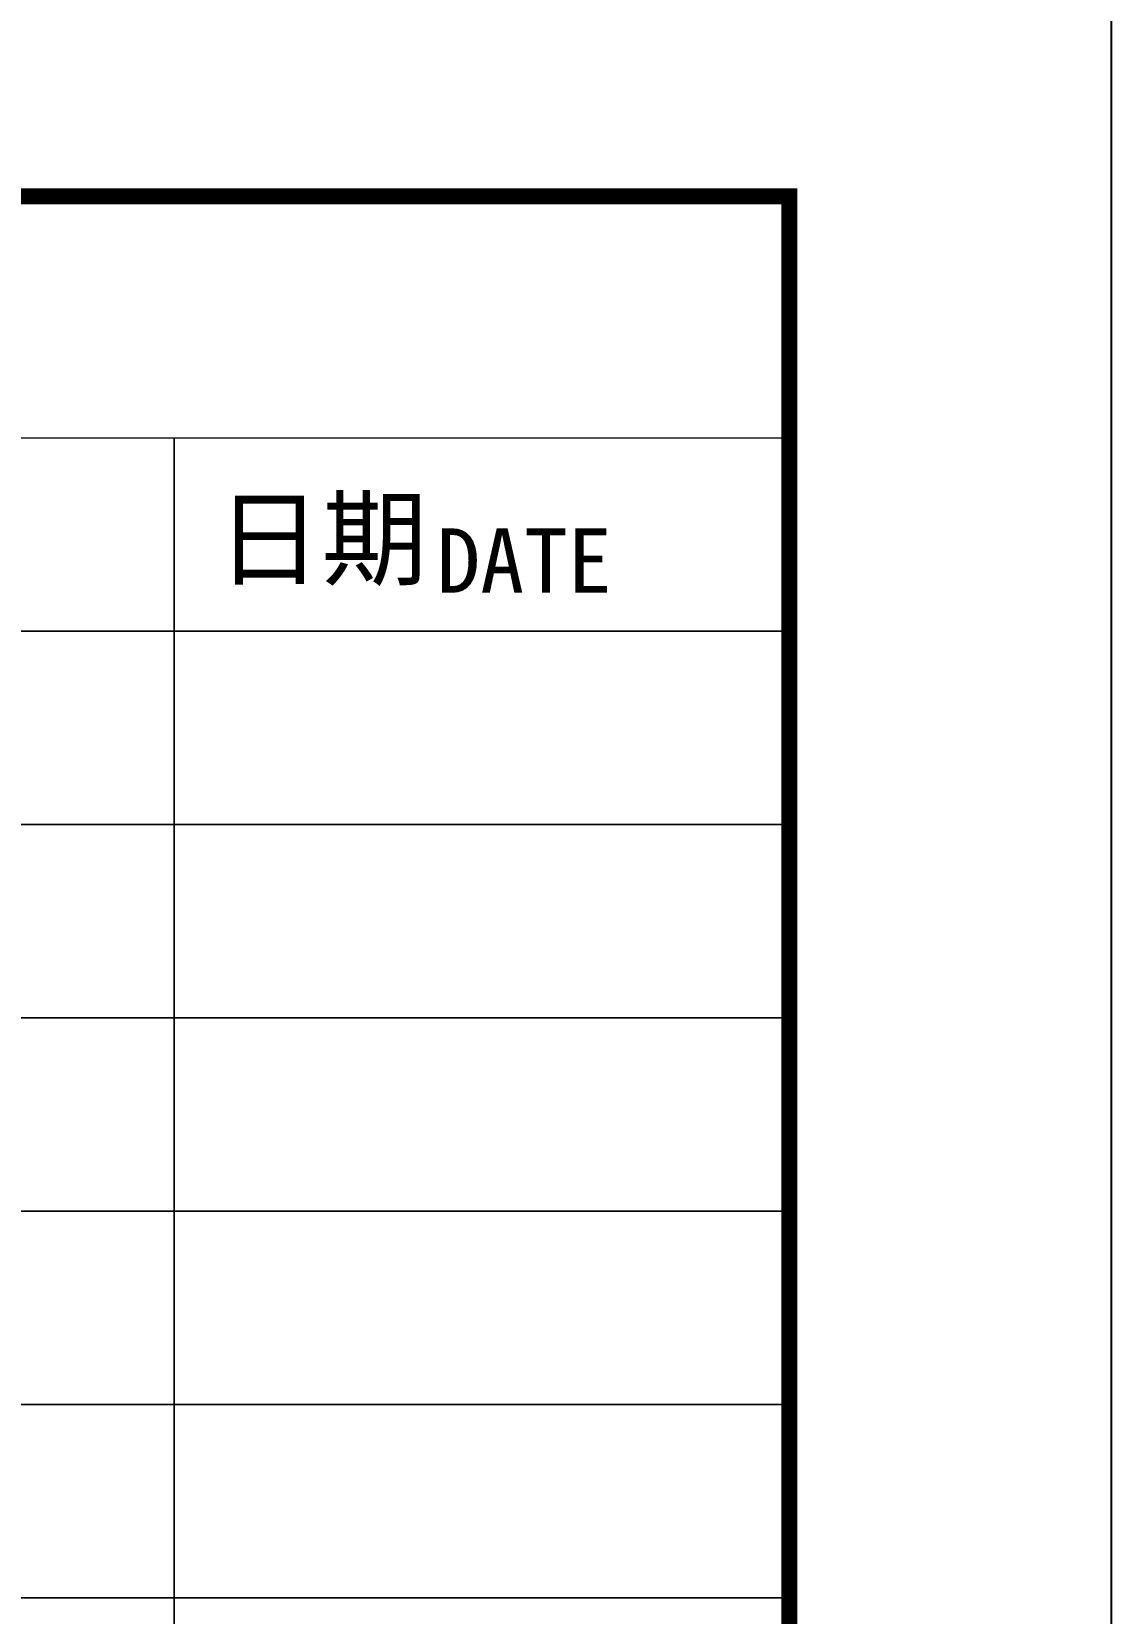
# Model space of a CAD drawing. Extents: x -409435 to 356702, y -107829 to 330904.
# Drawn here: x 134188 to 139220, y 233703 to 241067 of the extents above; entities that cross this region are included whole.
import ezdxf
from ezdxf.enums import TextEntityAlignment as Align

# ---------------------------------------------------------------- set-up
doc = ezdxf.new("R2010")
doc.units = 0
doc.header["$LTSCALE"] = 1000
doc.header["$MEASUREMENT"] = 0
doc.styles.add('图签信息$0$华文细黑', font='STXIHEI_0.TTF', dxfattribs={"height": 10})

# ---------------------------------------------------------------- blocks, each defined once
blk = doc.blocks.new('图框-A1+1-4')
at = {"const_width": 0.05}
blk.add_lwpolyline([(0, 0), (1051, 0), (1051, 594), (0, 594)], close=True, dxfattribs=at)
blk = doc.blocks.new('图签信息')
at = {"const_width": 0.5}
blk.add_lwpolyline([(-65, 574), (-65, 500.5), (0, 500.5), (0, 574)], close=True, dxfattribs=at)
at = {"const_width": 0.05}
for points in [[(-65, 566.5), (0, 566.5)], [(-19.101, 566.5), (-19.101, 500.5)], [(-65, 560.5), (0, 560.5)], [(-65, 554.5), (0, 554.5)], [(-65, 548.5), (0, 548.5)], [(-65, 542.5), (0, 542.5)], [(-65, 536.5), (0, 536.5)], [(-65, 530.5), (0, 530.5)]]:
    blk.add_lwpolyline(points, dxfattribs=at)
at = {"style": '图签信息$0$华文细黑'}
for s, height, p in [('日期', 2.4, (-17.792, 564.578)), ('DATE', 2, (-10.959, 563.696))]:
    blk.add_text(s, height=height, dxfattribs=at).set_placement(p, align=Align.TOP_LEFT)
blk = doc.blocks.new('图签-A1')
at = {"color": 2}
blk.add_blockref('图签信息', (0, 0), dxfattribs=at)
blk = doc.blocks.new('X-104 14#平面')
blk.add_lwpolyline([(-18433.5, 152700), (139216.5, 152700), (139216.5, 241800), (-18433.5, 241800)], close=True)
at = {"xscale": 150, "yscale": 150, "zscale": 150}
for name, p in [('图框-A1+1-4', (-18433.5, 152700)), ('图签-A1', (137716.5, 154200))]:
    blk.add_blockref(name, p, dxfattribs=at)

msp = doc.modelspace()

# ---------------------------------------------------------------- block references
msp.add_blockref('X-104 14#平面', (0, 0))

doc.saveas('drawing.dxf')
